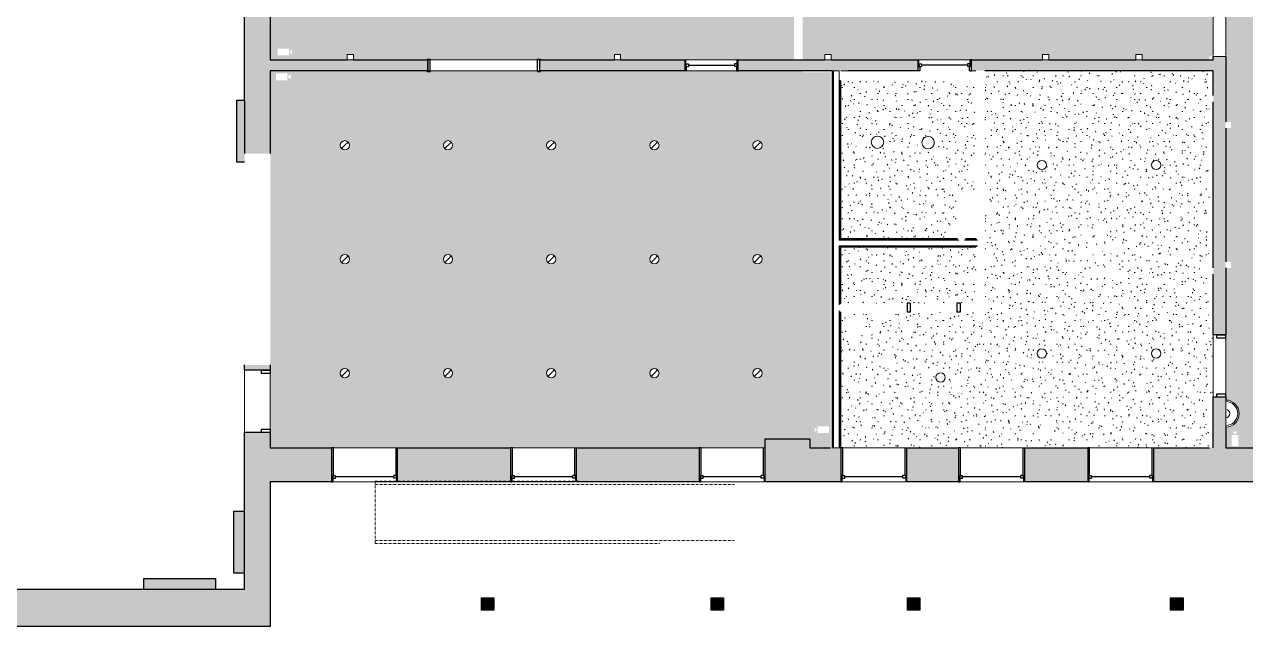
# Model space of a CAD drawing. Header units: inches. Extents: x -1041 to 1507, y -3558 to 870.
# Drawn here: x 323 to 1109, y -1 to 386 of the extents above; entities that cross this region are included whole.
import ezdxf

# ---------------------------------------------------------------- set-up
doc = ezdxf.new("R2010")
doc.units = ezdxf.units.IN
doc.header["$MEASUREMENT"] = 0
doc.linetypes.add('Overhead 1_16_', pattern=[0.101562, 0.0625, -0.039062])
for name, color, linetype, lineweight in [('A-CLNG', 13, 'Continuous', 18), ('A-CLNG-PATT', 13, 'Continuous', 18), ('A-COLS', 52, 'Continuous', 18), ('A-DOOR', 31, 'Continuous', 18), ('A-DOOR-FRAM', 31, 'Continuous', 30), ('A-GLAZ', 151, 'Continuous', 18), ('A-WALL', 113, 'Continuous', 18), ('A-WALL-PATT', 111, 'Continuous', 18), ('E-LITE-EQPM', 33, 'Continuous', 9), ('I-WALL', 2, 'Continuous', 18), ('S-STRS-MBND', 31, 'Continuous', 18)]:
    doc.layers.add(name, color=color, linetype=linetype, lineweight=lineweight)
pattern_1 = [(0, (0, 0), (15.36, 3.84), [0.634, -10.886, 0.634, -10.886, -61.44]), (0, (0, 0), (15.36, 3.84), [-23.04, 0.634, -22.406, 0.634, -10.886, -26.88]), (0, (0, 0), (15.36, 3.84), [-57.6, 0.634, -7.046, 0.634, -18.566]), (120, (5.76, 1.92), (-11.005538, 11.38215), [0.634, -10.886, 0.634, -10.886, -61.44]), (120, (5.76, 1.92), (-11.005538, 11.38215), [-23.04, 0.634, -22.406, 0.634, -10.886, -26.88]), (120, (5.76, 1.92), (-11.005538, 11.38215), [-57.6, 0.634, -7.046, 0.634, -18.566]), (240, (7.68, 9.6), (-4.354462, -15.22215), [0.634, -10.886, 0.634, -10.886, -61.44]), (240, (7.68, 9.6), (-4.354462, -15.22215), [-23.04, 0.634, -22.406, 0.634, -10.886, -26.88]), (240, (7.68, 9.6), (-4.354462, -15.22215), [-57.6, 0.634, -7.046, 0.634, -18.566])]

# ---------------------------------------------------------------- blocks, each defined once
blk = doc.blocks.new('Single Flush - D7 3_ X 8_-8255693-1st Floor RCP')
at = {"layer": 'A-DOOR-FRAM', "color": 8}
for p, q in [((-20, 1.75), (-20, -4)), ((-20, 1.75), (-18, 1.75)), ((-18, 1.75), (-18, -4)), ((18.000004, 1.75), (18.000004, -4)), ((18.000004, 1.75), (20.000004, 1.75)), ((20.000004, 1.75), (20.000004, -4)), ((-20, -4), (-18, -4)), ((18.000004, -4), (20.000004, -4))]:
    blk.add_line(p, q, dxfattribs=at)
blk = doc.blocks.new('Double Flush - D3 5_9_ X 7_-6680602-1st Floor RCP')
at = {"layer": 'A-DOOR-FRAM', "color": 8}
for p, q in [((-36.5, 4), (-34.5, 4)), ((-36.5, 4), (-36.5, 3.5)), ((-36.5, 3.5), (-36, 3.5)), ((-36, -3.5), (-36, 3.5)), ((-34.5, -4), (-34.5, 4)), ((34.500004, -4), (34.500004, 4)), ((34.500004, 4), (36.500004, 4)), ((36.000004, 3.5), (36.500004, 3.5)), ((36.000004, -3.5), (36.000004, 3.5)), ((36.500004, 4), (36.500004, 3.5)), ((-36.5, -3.5), (-36, -3.5)), ((-36.5, -4), (-36.5, -3.5)), ((-36.5, -4), (-34.5, -4)), ((34.500004, -4), (36.500004, -4)), ((36.000004, -3.5), (36.500004, -3.5)), ((36.500004, -4), (36.500004, -3.5))]:
    blk.add_line(p, q, dxfattribs=at)
blk = doc.blocks.new('Double Hung - side window 3_ 6_5_ x 5_ 6_ 2-5312470-1st Floor RCP')
at = {"layer": 'A-GLAZ', "color": 8, "lineweight": 30}
for p, q in [((-21.25, 11), (-20.5, 11)), ((-20.5, 6.75), (-20.5, 11)), ((-20.5, 8.5), (-20.5, 6.75)), ((-20.5, 8.5), (-18.75, 8.5)), ((-18.75, 8.5), (-18.75, 6.75)), ((18.75, 8.5), (18.75, 6.75)), ((20.5, 8.5), (18.75, 8.5)), ((20.5, 6.75), (20.5, 11)), ((21.25, 11), (20.5, 11)), ((20.5, 8.5), (20.5, 6.75)), ((-20.5, 6.75), (-18.75, 6.75)), ((-20.5, 6.75), (-20, 6.75)), ((-20, -11), (-20, 6.75)), ((-18.75, 7.625), (18.75, 7.625)), ((20.5, 6.75), (18.75, 6.75)), ((20, 6.75), (20.5, 6.75)), ((20, 6.75), (20, -11)), ((-20, -11), (-21.25, -11)), ((20, -11), (21.25, -11))]:
    blk.add_line(p, q, dxfattribs=at)
blk = doc.blocks.new('Double Hung - 2_ 10_5_ x 48_-6653151-1st Floor RCP')
at = {"layer": 'A-GLAZ', "color": 8, "lineweight": 30}
for p, q in [((-16, 3.5), (-17.25, 3.5)), ((-16.5, 0.75), (-14.75, 0.75)), ((-16.5, -1), (-16.5, 0.75)), ((-16.5, 0.75), (-16, 0.75)), ((-16.5, 0.75), (-16.5, -3.5)), ((-16, 3.5), (-16, 0.75)), ((-14.75, -1), (-14.75, 0.75)), ((14.75, -1), (14.75, 0.75)), ((16.5, 0.75), (14.75, 0.75)), ((16, 3.5), (17.25, 3.5)), ((16, 0.75), (16, 3.5)), ((16, 0.75), (16.5, 0.75)), ((16.5, -1), (16.5, 0.75)), ((16.5, 0.75), (16.5, -3.5)), ((-17.25, -3.5), (-16.5, -3.5)), ((-16.5, -1), (-14.75, -1)), ((-14.75, -0.125), (14.75, -0.125)), ((16.5, -1), (14.75, -1)), ((17.25, -3.5), (16.5, -3.5))]:
    blk.add_line(p, q, dxfattribs=at)
blk = doc.blocks.new('Double Hung - 2_ 10_5_ x 48_-6653149-1st Floor RCP')
at = {"layer": 'A-GLAZ', "color": 8, "lineweight": 30}
for p, q in [((-17.25, 3.5), (-16.5, 3.5)), ((-16.5, -0.75), (-16.5, 3.5)), ((-16.5, 1), (-16.5, -0.75)), ((-16.5, 1), (-14.75, 1)), ((-14.75, 1), (-14.75, -0.75)), ((-14.75, 0.125), (14.75, 0.125)), ((14.75, 1), (14.75, -0.75)), ((16.5, 1), (14.75, 1)), ((16.5, -0.75), (16.5, 3.5)), ((17.25, 3.5), (16.5, 3.5)), ((16.5, 1), (16.5, -0.75)), ((-16, -3.5), (-17.25, -3.5)), ((-16.5, -0.75), (-14.75, -0.75)), ((-16.5, -0.75), (-16, -0.75)), ((-16, -3.5), (-16, -0.75)), ((16.5, -0.75), (14.75, -0.75)), ((16, -0.75), (16.5, -0.75)), ((16, -0.75), (16, -3.5)), ((16, -3.5), (17.25, -3.5))]:
    blk.add_line(p, q, dxfattribs=at)
blk = doc.blocks.new('Single Flush - D2 2_6_ X 8_-8252949-1st Floor RCP')
at = {"layer": 'A-DOOR-FRAM'}
for p, q in [((-17, -2.9375), (-17, 2.8125)), ((-17, 2.8125), (-15, 2.8125)), ((-15, -2.9375), (-15, 2.8125)), ((15.000004, -2.9375), (15.000004, 2.8125)), ((15.000004, 2.8125), (17.000004, 2.8125)), ((17.000004, -2.9375), (17.000004, 2.8125)), ((-17, -2.9375), (-15, -2.9375)), ((15.000004, -2.9375), (17.000004, -2.9375))]:
    blk.add_line(p, q, dxfattribs=at)
blk = doc.blocks.new('Single Flush - D2 3_ X 8_-8252886-1st Floor RCP')
at = {"layer": 'A-DOOR-FRAM'}
for p, q in [((-20, 2.5), (-20, 8.25)), ((-20, 8.25), (-18, 8.25)), ((-18, 2.5), (-18, 8.25)), ((18.000004, 2.5), (18.000004, 8.25)), ((18.000004, 8.25), (20.000004, 8.25)), ((20.000004, 2.5), (20.000004, 8.25)), ((-20, 2.5), (-18, 2.5)), ((18.000004, 2.5), (20.000004, 2.5))]:
    blk.add_line(p, q, dxfattribs=at)
blk = doc.blocks.new('Sconce Light - Uplight - LIGHT W ROOM NUMBER-7125858-1st Floor RCP')
at = {"layer": 'E-LITE-EQPM'}
blk.add_line((-8.71, 4), (8.71, 4), dxfattribs=at)
for radius, start in [(8.71, 360), (7.71, 0), (2.68, 0)]:
    blk.add_arc((0, 4), radius, start, 180, dxfattribs=at)
blk = doc.blocks.new('Sconce Light - Sphere - 100W - 277V-7960170-1st Floor RCP')
at = {"layer": 'E-LITE-EQPM'}
for p, q in [((0, 7), (-2, 7)), ((-2, 7), (-2, 3.5)), ((-2, 3.5), (0, 3.5)), ((2, 7), (0, 7)), ((0, 3.5), (2, 3.5)), ((2, 7), (2, 3.5))]:
    blk.add_line(p, q, dxfattribs=at)
blk = doc.blocks.new('Sconce Light - Sphere - 100W - 277V-7960171-1st Floor RCP')
at = {"layer": 'E-LITE-EQPM'}
for p, q in [((0, -3.5), (-2, -3.5)), ((-2, -3.5), (-2, -7)), ((-2, -7), (0, -7)), ((2, -3.5), (0, -3.5)), ((0, -7), (2, -7)), ((2, -3.5), (2, -7))]:
    blk.add_line(p, q, dxfattribs=at)
blk = doc.blocks.new('L-Recessed Circular - Downlight - TYPICAL-7357241-1st Floor RCP')
at = {"layer": 'E-LITE-EQPM'}
for q in [(-2.12, -2.12), (2.12, 2.12)]:
    blk.add_line((0, 0), q, dxfattribs=at)
for start, end in [(360, 180), (180, 360)]:
    blk.add_arc((0, 0), 3, start, end, dxfattribs=at)

msp = doc.modelspace()

# ---------------------------------------------------------------- hatches: boundary and pattern name
at = {"layer": 'A-CLNG-PATT'}
h = msp.add_hatch(dxfattribs=at)
h.set_pattern_fill('FP_3', color=256, style=0, pattern_type=2)
h.set_pattern_definition(pattern_1)
h.paths.add_polyline_path([(1306.78, 113.89), (1312.99, 113.89), (1312.99, 180.95), (1309.49, 180.95), (1309.49, 184.95), (1312.99, 184.95), (1312.99, 204.44), (1224.24, 204.44), (1224.24, 155.89), (1221.74, 155.89), (1221.74, 115.89), (1224.24, 115.89), (1224.24, 113.89), (1290.24, 113.89)], flags=0)
h.paths.add_polyline_path([(1191.38, 113.89), (1211.24, 113.89), (1211.24, 187.89), (1207.74, 187.89), (1207.74, 191.89), (1211.24, 191.89), (1211.24, 281.58), (1169.34, 281.58), (1169.34, 479.58), (1211.24, 479.58), (1211.24, 521.11), (1207.74, 521.11), (1207.74, 525.11), (1211.24, 525.11), (1211.24, 567.01), (1191.47, 567.01), (1191.47, 563.51), (1187.47, 563.51), (1187.47, 567.01), (1119.51, 567.01), (1119.51, 113.89), (1184.53, 113.89), (1184.53, 117.39), (1188.53, 117.39), (1188.53, 113.89)], flags=0)
h.paths.add_polyline_path([(1103.94, 113.89), (1116.51, 113.89), (1116.51, 567.01), (1095.74, 567.01), (1095.74, 535.99), (1099.24, 535.99), (1099.24, 531.99), (1095.74, 531.99), (1095.74, 469.96), (1099.24, 469.96), (1099.24, 465.96), (1095.74, 465.96), (1095.74, 323.59), (1099.24, 323.59), (1099.24, 319.59), (1095.74, 319.59), (1095.74, 233.62), (1099.24, 233.62), (1099.24, 229.62), (1095.74, 229.62), (1095.74, 144.6), (1097.67, 144.38), (1099.52, 143.74), (1101.17, 142.7), (1102.55, 141.32), (1103.58, 139.67), (1104.23, 137.83), (1104.45, 135.89), (1104.23, 133.95), (1103.58, 132.11), (1102.55, 130.46), (1101.17, 129.08), (1099.52, 128.05), (1097.67, 127.4), (1095.74, 127.18), (1095.74, 113.89), (1099.53, 113.89)], flags=0)
h.paths.add_polyline_path([(1099.53, 114.79), (1099.53, 122.16), (1103.94, 122.16), (1103.94, 114.79)], flags=0)
h.paths.add_polyline_path([(1311.19, 114.79), (1306.78, 114.79), (1306.78, 122.16), (1311.19, 122.16), (1311.19, 114.86)], flags=0)
h.paths.add_polyline_path([(1308.97, 122.33), (1307.41, 124.15), (1310.53, 124.15)], flags=0)
h.paths.add_polyline_path([(1101.72, 122.33), (1100.16, 124.15), (1103.28, 124.15)], flags=0)
h.paths.add_polyline_path([(1268.22, 153.44), (1266.32, 153.44), (1264.27, 153.87), (1262.34, 154.74), (1260.66, 155.95), (1259.24, 157.54), (1258.22, 159.32), (1257.56, 161.39), (1257.35, 163.39), (1257.57, 165.47), (1258.22, 167.46), (1259.26, 169.28), (1260.66, 170.83), (1262.36, 172.06), (1264.27, 172.91), (1266.32, 173.35), (1268.41, 173.35), (1270.46, 172.91), (1272.37, 172.06), (1274.06, 170.83), (1275.48, 169.24), (1276.51, 167.46), (1277.16, 165.4), (1277.37, 163.39), (1277.15, 161.31), (1276.51, 159.32), (1275.46, 157.51), (1274.06, 155.95), (1272.37, 154.72), (1270.46, 153.87), (1268.41, 153.44)], flags=0)
h.paths.add_polyline_path([(1164.33, 187.78), (1162.28, 188.22), (1160.37, 189.07), (1158.67, 190.3), (1157.25, 191.89), (1156.23, 193.67), (1155.57, 195.73), (1155.36, 197.74), (1155.58, 199.82), (1156.23, 201.81), (1157.27, 203.62), (1158.67, 205.18), (1160.37, 206.41), (1162.28, 207.26), (1164.33, 207.69), (1166.42, 207.69), (1168.47, 207.26), (1170.4, 206.39), (1172.07, 205.18), (1173.49, 203.59), (1174.52, 201.81), (1175.17, 199.74), (1175.38, 197.74), (1175.16, 195.66), (1174.52, 193.67), (1173.47, 191.85), (1172.07, 190.3), (1170.38, 189.07), (1168.47, 188.22), (1166.42, 187.78), (1164.46, 187.78)], flags=0)
h.paths.add_polyline_path([(1165.2, 513.34), (1164.33, 513.34), (1162.26, 513.78), (1160.35, 514.64), (1158.67, 515.86), (1157.25, 517.44), (1156.23, 519.22), (1155.57, 521.29), (1155.36, 523.3), (1155.58, 525.38), (1156.23, 527.37), (1157.27, 529.18), (1158.67, 530.74), (1160.37, 531.97), (1162.28, 532.82), (1164.33, 533.25), (1166.42, 533.25), (1168.47, 532.82), (1170.4, 531.95), (1172.07, 530.74), (1173.49, 529.15), (1174.52, 527.37), (1175.17, 525.3), (1175.38, 523.3), (1175.16, 521.21), (1174.52, 519.22), (1173.47, 517.41), (1172.07, 515.86), (1170.38, 514.63), (1168.47, 513.77), (1166.42, 513.34), (1165.25, 513.34)], flags=0)
h.paths.add_polyline_path([(1102.31, 555.7), (1099.19, 555.7), (1100.75, 557.52)], flags=0)
h.paths.add_polyline_path([(1098.53, 557.68), (1098.53, 565.06), (1102.94, 565.06), (1102.94, 557.68), (1099.19, 557.68)], flags=0)
h = msp.add_hatch(dxfattribs=at)
h.set_pattern_fill('FP_5', color=256, style=0, pattern_type=2)
h.set_pattern_definition(pattern_1)
h.paths.add_polyline_path([(981.88, 363.51), (1037.88, 363.51), (1037.88, 367.01), (1041.88, 367.01), (1041.88, 363.51), (1085.24, 363.51), (1085.24, 365.7), (1087.74, 365.7), (1087.74, 410.85), (823.4, 410.85), (823.4, 363.51), (837.78, 363.51), (837.78, 367.01), (841.78, 367.01), (841.78, 363.51), (977.88, 363.51), (977.88, 367.01), (981.88, 367.01), (981.88, 364.01)], flags=0)
h.paths.add_polyline_path([(752.41, 363.51), (817.78, 363.51), (817.78, 410.85), (480.78, 410.85), (480.78, 363.51), (530.28, 363.51), (530.28, 367.01), (534.28, 367.01), (534.28, 363.51), (702.28, 363.51), (702.28, 367.01), (706.28, 367.01), (706.28, 363.51), (747.53, 363.51)], flags=0)
h.paths.add_polyline_path([(485.45, 366.3), (485.45, 370.72), (492.82, 370.72), (492.82, 366.3)], flags=0)
h.paths.add_polyline_path([(494.81, 366.97), (492.99, 368.53), (494.81, 370.08)], flags=0)
h.paths.add_polyline_path([(817.78, 413.85), (817.78, 436.76), (792.63, 436.76), (792.63, 433.26), (788.63, 433.26), (788.63, 436.76), (628.28, 436.76), (628.28, 433.26), (624.28, 433.26), (624.28, 436.76), (555.28, 436.76), (555.28, 433.26), (551.28, 433.26), (551.28, 436.76), (480.78, 436.76), (480.78, 413.85), (801.19, 413.85)], flags=0)
h.paths.add_polyline_path([(823.4, 413.85), (1087.74, 413.85), (1087.74, 435.45), (1085.24, 435.45), (1085.24, 436.76), (1025.07, 436.76), (1024.85, 434.82), (1024.21, 432.98), (1023.17, 431.33), (1021.79, 429.95), (1020.14, 428.91), (1018.3, 428.27), (1016.36, 428.05), (1014.42, 428.27), (1012.58, 428.91), (1010.93, 429.95), (1009.55, 431.33), (1008.52, 432.98), (1007.87, 434.82), (1007.65, 436.76), (926.92, 436.76), (926.92, 433.26), (922.92, 433.26), (922.92, 436.76), (823.4, 436.76), (823.4, 424.34)], flags=0)
h.paths.add_polyline_path([(1085.02, 431.65), (1077.65, 431.65), (1077.65, 436.06), (1085.02, 436.06)], flags=0)
h.paths.add_polyline_path([(1075.66, 432.28), (1075.66, 435.4), (1077.48, 433.84)], flags=0)
h = msp.add_hatch(dxfattribs=at)
h.set_pattern_fill('FP_3', color=256, style=0, pattern_type=2)
h.set_pattern_definition(pattern_1)
h.paths.add_polyline_path([(486.03, 113.89), (799.28, 113.89), (799.28, 119.72), (828.14, 119.72), (828.14, 113.89), (841.39, 113.89), (841.39, 355.51), (823.4, 355.51), (823.4, 356.51), (480.78, 356.51), (480.78, 113.89)], flags=0)
h.paths.add_polyline_path([(833.57, 123.3), (833.06, 123.3), (833.06, 127.72), (840.43, 127.72), (840.43, 123.3), (833.69, 123.3)], flags=0)
h.paths.add_polyline_path([(831.07, 123.94), (831.07, 127.05), (832.89, 125.49), (831.31, 124.14)], flags=0)
h.paths.add_polyline_path([(528.78, 158.89), (528, 158.99), (527.28, 159.29), (526.66, 159.77), (526.18, 160.39), (525.88, 161.12), (525.78, 161.89), (525.88, 162.67), (526.18, 163.39), (526.66, 164.01), (527.28, 164.49), (528, 164.79), (528.78, 164.89), (529.55, 164.79), (530.28, 164.49), (530.9, 164.01), (531.37, 163.39), (531.67, 162.67), (531.78, 161.89), (531.67, 161.12), (531.37, 160.39), (530.9, 159.77), (530.28, 159.29), (529.55, 158.99)], flags=0)
h.paths.add_polyline_path([(595.18, 158.89), (594.4, 158.99), (593.68, 159.29), (593.06, 159.77), (592.58, 160.39), (592.28, 161.12), (592.18, 161.89), (592.28, 162.67), (592.58, 163.39), (593.06, 164.01), (593.68, 164.49), (594.4, 164.79), (595.18, 164.89), (595.96, 164.79), (596.68, 164.49), (597.3, 164.01), (597.78, 163.39), (598.08, 162.67), (598.18, 161.89), (598.08, 161.12), (597.78, 160.39), (597.3, 159.77), (596.68, 159.29), (595.96, 158.99)], flags=0)
h.paths.add_polyline_path([(661.58, 158.89), (660.81, 158.99), (660.08, 159.29), (659.46, 159.77), (658.98, 160.39), (658.68, 161.12), (658.58, 161.89), (658.68, 162.67), (658.98, 163.39), (659.46, 164.01), (660.08, 164.49), (660.81, 164.79), (661.58, 164.89), (662.36, 164.79), (663.08, 164.49), (663.7, 164.01), (664.18, 163.39), (664.48, 162.67), (664.58, 161.89), (664.48, 161.12), (664.18, 160.39), (663.7, 159.77), (663.08, 159.29), (662.36, 158.99)], flags=0)
h.paths.add_polyline_path([(727.99, 158.89), (727.21, 158.99), (726.49, 159.29), (725.86, 159.77), (725.39, 160.39), (725.09, 161.12), (724.99, 161.89), (725.09, 162.67), (725.39, 163.39), (725.86, 164.01), (726.49, 164.49), (727.21, 164.79), (728.03, 164.89), (728.76, 164.79), (729.49, 164.49), (730.11, 164.01), (730.58, 163.39), (730.88, 162.67), (730.99, 161.89), (730.88, 161.12), (730.58, 160.39), (730.11, 159.77), (729.49, 159.29), (728.76, 158.99), (728.03, 158.9)], flags=0)
h.paths.add_polyline_path([(794.39, 158.89), (793.61, 158.99), (792.89, 159.29), (792.27, 159.77), (791.79, 160.39), (791.49, 161.12), (791.39, 161.89), (791.49, 162.67), (791.79, 163.39), (792.27, 164.01), (792.89, 164.49), (793.61, 164.79), (794.39, 164.89), (795.16, 164.79), (795.89, 164.49), (796.51, 164.01), (796.99, 163.39), (797.29, 162.67), (797.39, 161.89), (797.29, 161.12), (796.99, 160.39), (796.51, 159.77), (795.89, 159.29), (795.16, 158.99)], flags=0)
h.paths.add_polyline_path([(528.78, 232.2), (528, 232.3), (527.28, 232.6), (526.66, 233.08), (526.18, 233.7), (525.88, 234.42), (525.78, 235.2), (525.88, 235.98), (526.18, 236.7), (526.66, 237.32), (527.28, 237.8), (528, 238.1), (528.78, 238.2), (529.55, 238.1), (530.28, 237.8), (530.9, 237.32), (531.37, 236.7), (531.67, 235.98), (531.78, 235.2), (531.67, 234.42), (531.37, 233.7), (530.9, 233.08), (530.28, 232.6), (529.55, 232.3)], flags=0)
h.paths.add_polyline_path([(595.18, 232.2), (594.4, 232.3), (593.68, 232.6), (593.06, 233.08), (592.58, 233.7), (592.28, 234.42), (592.18, 235.2), (592.28, 235.98), (592.58, 236.7), (593.06, 237.32), (593.68, 237.8), (594.4, 238.1), (595.18, 238.2), (595.96, 238.1), (596.68, 237.8), (597.3, 237.32), (597.78, 236.7), (598.08, 235.98), (598.18, 235.2), (598.08, 234.42), (597.78, 233.7), (597.3, 233.08), (596.68, 232.6), (595.96, 232.3)], flags=0)
h.paths.add_polyline_path([(661.58, 232.2), (660.81, 232.3), (660.08, 232.6), (659.46, 233.08), (658.98, 233.7), (658.68, 234.42), (658.58, 235.2), (658.68, 235.98), (658.98, 236.7), (659.46, 237.32), (660.08, 237.8), (660.81, 238.1), (661.58, 238.2), (662.36, 238.1), (663.08, 237.8), (663.7, 237.32), (664.18, 236.7), (664.48, 235.98), (664.58, 235.2), (664.48, 234.42), (664.18, 233.7), (663.7, 233.08), (663.08, 232.6), (662.36, 232.3)], flags=0)
h.paths.add_polyline_path([(727.99, 232.2), (727.21, 232.3), (726.49, 232.6), (725.86, 233.08), (725.39, 233.7), (725.09, 234.42), (724.99, 235.2), (725.09, 235.98), (725.39, 236.7), (725.86, 237.32), (726.49, 237.8), (727.21, 238.1), (728.03, 238.2), (728.76, 238.1), (729.49, 237.8), (730.11, 237.32), (730.58, 236.7), (730.88, 235.98), (730.99, 235.2), (730.88, 234.42), (730.58, 233.7), (730.11, 233.08), (729.49, 232.6), (728.76, 232.3), (728.03, 232.21)], flags=0)
h.paths.add_polyline_path([(794.39, 232.2), (793.61, 232.3), (792.89, 232.6), (792.27, 233.08), (791.79, 233.7), (791.49, 234.42), (791.39, 235.2), (791.49, 235.98), (791.79, 236.7), (792.27, 237.32), (792.89, 237.8), (793.61, 238.1), (794.39, 238.2), (795.16, 238.1), (795.89, 237.8), (796.51, 237.32), (796.99, 236.7), (797.29, 235.98), (797.39, 235.2), (797.29, 234.42), (796.99, 233.7), (796.51, 233.08), (795.89, 232.6), (795.16, 232.3)], flags=0)
h.paths.add_polyline_path([(528.78, 305.51), (528, 305.61), (527.28, 305.91), (526.66, 306.39), (526.18, 307.01), (525.88, 307.73), (525.78, 308.51), (525.88, 309.29), (526.18, 310.01), (526.66, 310.63), (527.28, 311.11), (528, 311.41), (528.78, 311.51), (529.55, 311.41), (530.28, 311.11), (530.9, 310.63), (531.37, 310.01), (531.67, 309.29), (531.78, 308.51), (531.67, 307.73), (531.37, 307.01), (530.9, 306.39), (530.28, 305.91), (529.55, 305.61)], flags=0)
h.paths.add_polyline_path([(595.18, 305.51), (594.4, 305.61), (593.68, 305.91), (593.06, 306.39), (592.58, 307.01), (592.28, 307.73), (592.18, 308.51), (592.28, 309.29), (592.58, 310.01), (593.06, 310.63), (593.68, 311.11), (594.4, 311.41), (595.18, 311.51), (595.96, 311.41), (596.68, 311.11), (597.3, 310.63), (597.78, 310.01), (598.08, 309.29), (598.18, 308.51), (598.08, 307.73), (597.78, 307.01), (597.3, 306.39), (596.68, 305.91), (595.96, 305.61)], flags=0)
h.paths.add_polyline_path([(661.58, 305.51), (660.81, 305.61), (660.08, 305.91), (659.46, 306.39), (658.98, 307.01), (658.68, 307.73), (658.58, 308.51), (658.68, 309.29), (658.98, 310.01), (659.46, 310.63), (660.08, 311.11), (660.81, 311.41), (661.58, 311.51), (662.36, 311.41), (663.08, 311.11), (663.7, 310.63), (664.18, 310.01), (664.48, 309.29), (664.58, 308.51), (664.48, 307.73), (664.18, 307.01), (663.7, 306.39), (663.08, 305.91), (662.36, 305.61)], flags=0)
h.paths.add_polyline_path([(727.99, 305.51), (727.21, 305.61), (726.49, 305.91), (725.86, 306.39), (725.39, 307.01), (725.09, 307.73), (724.99, 308.51), (725.09, 309.29), (725.39, 310.01), (725.86, 310.63), (726.49, 311.11), (727.21, 311.41), (727.99, 311.51), (728.76, 311.41), (729.49, 311.11), (730.11, 310.63), (730.58, 310.01), (730.88, 309.29), (730.99, 308.51), (730.88, 307.73), (730.58, 307.01), (730.11, 306.39), (729.49, 305.91), (728.76, 305.61)], flags=0)
h.paths.add_polyline_path([(794.39, 305.51), (793.61, 305.61), (792.89, 305.91), (792.27, 306.39), (791.79, 307.01), (791.49, 307.73), (791.39, 308.51), (791.49, 309.29), (791.79, 310.01), (792.27, 310.63), (792.89, 311.11), (793.61, 311.41), (794.39, 311.51), (795.16, 311.41), (795.89, 311.11), (796.51, 310.63), (796.99, 310.01), (797.29, 309.29), (797.39, 308.51), (797.29, 307.73), (796.99, 307.01), (796.51, 306.39), (795.89, 305.91), (795.16, 305.61)], flags=0)
h.paths.add_polyline_path([(486.76, 350.39), (484.45, 350.39), (484.45, 354.8), (491.82, 354.8), (491.82, 350.39), (486.9, 350.39)], flags=0)
h.paths.add_polyline_path([(493.81, 351.05), (491.99, 352.61), (493.81, 354.17), (493.81, 351.34)], flags=0)
h = msp.add_hatch(dxfattribs=at)
h.set_pattern_fill('FP_3', color=256, style=0, pattern_type=2)
h.set_pattern_definition(pattern_1)
h.paths.add_polyline_path([(1085.24, 113.89), (1085.24, 146.64), (1087.74, 146.64), (1087.74, 186.64), (1085.24, 186.64), (1085.24, 225.64), (1084.24, 225.64), (1084.24, 229.64), (1085.24, 229.64), (1085.24, 336.51), (1084.24, 336.51), (1084.24, 340.51), (1085.24, 340.51), (1085.24, 356.51), (940.64, 356.51), (940.64, 201.16), (848.01, 201.16), (848.01, 113.89), (1049.4, 113.89)], flags=0)
h.paths.add_polyline_path([(980.7, 118.38), (980.6, 118.4), (980.53, 118.47), (980.51, 118.57), (980.51, 120.72), (980.22, 120.75), (980.02, 120.75), (979.88, 120.8), (979.7, 120.83), (978.72, 121.23), (978.59, 121.34), (977.93, 121.84), (977.83, 121.98), (977.69, 122.1), (977.53, 122.37), (977.31, 122.66), (977.16, 123), (977, 123.28), (976.97, 123.47), (976.91, 123.61), (976.78, 124.7), (976.82, 124.92), (976.91, 125.65), (976.97, 125.78), (977, 125.97), (977.16, 126.25), (977.31, 126.6), (977.53, 126.89), (977.69, 127.16), (977.83, 127.28), (977.99, 127.46), (978.73, 128.04), (978.84, 128.08), (979.7, 128.43), (979.88, 128.46), (980.02, 128.51), (980.26, 128.51), (980.72, 128.57), (981.17, 128.51), (981.39, 128.51), (981.51, 128.46), (981.73, 128.43), (982.68, 128.04), (983.5, 127.41), (984.13, 126.6), (984.52, 125.65), (984.65, 124.63), (984.52, 123.61), (984.09, 122.62), (983.5, 121.84), (982.67, 121.21), (981.73, 120.83), (981.51, 120.8), (981.39, 120.75), (981.17, 120.75), (980.9, 120.72), (980.89, 118.52), (980.84, 118.43), (980.75, 118.38), (980.72, 118.38)], flags=0)
h.paths.add_polyline_path([(912.23, 156.16), (911.45, 156.26), (910.73, 156.56), (910.1, 157.04), (909.63, 157.66), (909.33, 158.38), (909.23, 159.16), (909.33, 159.94), (909.63, 160.66), (910.1, 161.28), (910.73, 161.76), (911.45, 162.06), (912.23, 162.16), (913, 162.06), (913.73, 161.76), (914.35, 161.28), (914.82, 160.66), (915.12, 159.94), (915.23, 159.16), (915.12, 158.38), (914.82, 157.66), (914.35, 157.04), (913.73, 156.56), (913, 156.26)], flags=0)
h.paths.add_polyline_path([(977.41, 171.55), (976.64, 171.65), (975.91, 171.95), (975.29, 172.43), (974.81, 173.05), (974.51, 173.77), (974.41, 174.55), (974.51, 175.32), (974.81, 176.05), (975.29, 176.67), (975.91, 177.14), (976.64, 177.44), (977.41, 177.55), (978.19, 177.44), (978.91, 177.14), (979.53, 176.67), (980.01, 176.05), (980.31, 175.32), (980.41, 174.55), (980.31, 173.77), (980.01, 173.05), (979.53, 172.43), (978.91, 171.95), (978.19, 171.65)], flags=0)
h.paths.add_polyline_path([(1050.96, 171.55), (1050.19, 171.65), (1049.46, 171.95), (1048.84, 172.43), (1048.36, 173.05), (1048.06, 173.77), (1047.96, 174.55), (1048.06, 175.32), (1048.36, 176.05), (1048.84, 176.67), (1049.46, 177.14), (1050.19, 177.44), (1050.96, 177.55), (1051.74, 177.44), (1052.46, 177.14), (1053.08, 176.67), (1053.56, 176.05), (1053.86, 175.32), (1053.96, 174.55), (1053.86, 173.77), (1053.56, 173.05), (1053.08, 172.43), (1052.46, 171.95), (1051.74, 171.65)], flags=0)
h.paths.add_polyline_path([(862.49, 187.16), (851.47, 187.16), (851.47, 198.18), (862.49, 198.18), (862.49, 190.5)], flags=0)
h.paths.add_polyline_path([(1014.19, 215.11), (1013.48, 215.34), (1013.04, 215.94), (1013.04, 216.69), (1013.48, 217.29), (1013.69, 217.36), (1013.69, 233.34), (1006.08, 220.16), (1006.23, 220), (1006.29, 219.22), (1005.93, 218.61), (1005.25, 218.3), (1004.52, 218.46), (1004.02, 219.01), (1003.96, 219.79), (1004.32, 220.4), (1005, 220.71), (1005.21, 220.66), (1012.82, 233.84), (998.99, 225.85), (999.03, 225.63), (998.73, 224.95), (998.08, 224.58), (997.34, 224.66), (996.79, 225.15), (996.63, 225.88), (996.93, 226.57), (997.58, 226.94), (998.32, 226.86), (998.49, 226.71), (1012.32, 234.7), (997.11, 234.7), (997.04, 234.49), (996.44, 234.05), (995.69, 234.05), (995.09, 234.49), (994.86, 235.2), (995.09, 235.91), (995.69, 236.35), (996.44, 236.35), (997.04, 235.91), (997.11, 235.7), (1012.32, 235.7), (998.47, 243.68), (998.32, 243.54), (997.55, 243.48), (996.93, 243.84), (996.63, 244.52), (996.79, 245.25), (997.34, 245.75), (998.11, 245.81), (998.73, 245.45), (999.03, 244.77), (998.99, 244.55), (1012.82, 236.57), (1005.21, 249.74), (1005, 249.7), (1004.32, 250), (1003.94, 250.65), (1004.02, 251.39), (1004.52, 251.94), (1005.25, 252.1), (1005.93, 251.8), (1006.31, 251.15), (1006.23, 250.41), (1006.08, 250.24), (1013.69, 237.07), (1013.69, 253.04), (1013.48, 253.11), (1013.04, 253.71), (1013.04, 254.46), (1013.48, 255.06), (1014.19, 255.29), (1014.9, 255.06), (1015.34, 254.46), (1015.33, 253.71), (1014.9, 253.11), (1014.69, 253.04), (1014.69, 237.07), (1022.29, 250.24), (1022.15, 250.41), (1022.09, 251.18), (1022.44, 251.8), (1023.12, 252.1), (1023.85, 251.94), (1024.35, 251.39), (1024.41, 250.61), (1024.06, 250), (1023.38, 249.7), (1023.16, 249.74), (1015.55, 236.57), (1029.39, 244.55), (1029.34, 244.77), (1029.65, 245.45), (1030.29, 245.82), (1031.03, 245.75), (1031.59, 245.25), (1031.74, 244.52), (1031.44, 243.84), (1030.79, 243.46), (1030.05, 243.54), (1029.89, 243.69), (1016.05, 235.7), (1031.27, 235.7), (1031.34, 235.91), (1031.94, 236.35), (1032.69, 236.35), (1033.29, 235.91), (1033.52, 235.2), (1033.29, 234.49), (1032.69, 234.05), (1031.94, 234.05), (1031.34, 234.49), (1031.27, 234.7), (1016.05, 234.7), (1029.9, 226.73), (1030.05, 226.86), (1030.82, 226.92), (1031.44, 226.57), (1031.74, 225.88), (1031.59, 225.15), (1031.03, 224.66), (1030.26, 224.59), (1029.65, 224.95), (1029.34, 225.63), (1029.39, 225.85), (1015.55, 233.84), (1023.16, 220.66), (1023.38, 220.71), (1024.06, 220.4), (1024.43, 219.73), (1024.35, 219.01), (1023.85, 218.46), (1023.12, 218.3), (1022.44, 218.61), (1022.07, 219.25), (1022.15, 220), (1022.29, 220.16), (1014.69, 233.34), (1014.69, 217.36), (1014.9, 217.29), (1015.34, 216.69), (1015.33, 215.94), (1014.9, 215.34), (1014.32, 215.15)], flags=0)
h.paths.add_polyline_path([(977.41, 292.86), (976.64, 292.96), (975.91, 293.26), (975.29, 293.73), (974.81, 294.36), (974.51, 295.08), (974.41, 295.86), (974.51, 296.63), (974.81, 297.36), (975.29, 297.98), (975.91, 298.45), (976.64, 298.75), (977.41, 298.86), (978.19, 298.75), (978.91, 298.45), (979.53, 297.98), (980.01, 297.36), (980.31, 296.63), (980.41, 295.86), (980.31, 295.08), (980.01, 294.36), (979.53, 293.73), (978.91, 293.26), (978.19, 292.96)], flags=0)
h.paths.add_polyline_path([(1050.96, 292.86), (1050.19, 292.96), (1049.46, 293.26), (1048.84, 293.73), (1048.36, 294.36), (1048.06, 295.08), (1047.96, 295.86), (1048.06, 296.63), (1048.36, 297.36), (1048.84, 297.98), (1049.46, 298.45), (1050.19, 298.75), (1050.96, 298.86), (1051.74, 298.75), (1052.46, 298.45), (1053.08, 297.98), (1053.56, 297.36), (1053.86, 296.63), (1053.96, 295.86), (1053.86, 295.08), (1053.56, 294.36), (1053.08, 293.73), (1052.46, 293.26), (1051.74, 292.96)], flags=0)
h = msp.add_hatch(dxfattribs=at)
h.set_pattern_fill('FP_3', color=256, style=0, pattern_type=2)
h.set_pattern_definition(pattern_1)
h.paths.add_polyline_path([(922.89, 248.51), (922.89, 278.51), (935.01, 278.51), (935.01, 350.01), (848.01, 350.01), (848.01, 248.51), (898.74, 248.51)], flags=0)
h.paths.add_polyline_path([(904.18, 306.22), (903.15, 306.36), (902.18, 306.76), (901.34, 307.42), (900.72, 308.22), (900.32, 309.19), (900.18, 310.22), (900.32, 311.26), (900.72, 312.22), (901.35, 313.05), (902.18, 313.69), (903.15, 314.09), (904.18, 314.22), (905.22, 314.09), (906.18, 313.69), (907.01, 313.05), (907.65, 312.22), (908.05, 311.26), (908.18, 310.22), (908.05, 309.19), (907.65, 308.22), (907.01, 307.39), (906.18, 306.76), (905.22, 306.36)], flags=0)
h.paths.add_polyline_path([(871.64, 306.49), (870.6, 306.63), (869.64, 307.03), (868.81, 307.66), (868.17, 308.49), (867.78, 309.45), (867.64, 310.49), (867.78, 311.52), (868.17, 312.49), (868.81, 313.32), (869.64, 313.95), (870.6, 314.35), (871.64, 314.49), (872.67, 314.35), (873.64, 313.95), (874.47, 313.32), (875.1, 312.49), (875.5, 311.52), (875.64, 310.49), (875.5, 309.45), (875.1, 308.49), (874.47, 307.66), (873.64, 307.03), (872.67, 306.63)], flags=0)
h = msp.add_hatch(dxfattribs=at)
h.set_pattern_fill('FP_3', color=256, style=0, pattern_type=2)
h.set_pattern_definition(pattern_1)
h.paths.add_polyline_path([(898.74, 206.78), (935.01, 206.78), (935.01, 242.88), (848.01, 242.88), (848.01, 206.78), (890.73, 206.78)], flags=0)
at = {"layer": 'A-COLS'}
for points in [[(624.64, 9.32), (624.64, 17.32), (616.64, 17.32), (616.64, 9.32)], [(772.5, 9.32), (772.5, 17.32), (764.5, 17.32), (764.5, 9.32)], [(898.9, 9.32), (898.9, 17.32), (890.9, 17.32), (890.9, 9.32)], [(1068.27, 9.32), (1068.27, 17.32), (1060.27, 17.32), (1060.27, 9.32)]]:
    msp.add_hatch(color=250, dxfattribs=at).paths.add_polyline_path(points, flags=0)
at = {"layer": 'A-WALL-PATT', "lineweight": 9}
h = msp.add_hatch(color=7, dxfattribs=at)
h.paths.add_polyline_path([(480.78, -1.17), (480.78, 123.89), (464.28, 123.89), (464.28, -1.17)], flags=0)
h.paths.add_polyline_path([(464.28, 163.89), (480.78, 163.89), (480.78, 167.2), (464.28, 167.2)], flags=0)
h.paths.add_polyline_path([(480.78, 303.2), (480.78, 394.76), (464.28, 394.76), (464.28, 303.2)], flags=0)
h.paths.add_polyline_path([(480.78, 430.76), (480.78, 498.76), (464.28, 498.76), (464.28, 430.76)], flags=0)
h.paths.add_polyline_path([(464.28, 534.76), (480.78, 534.76), (480.78, 814.52), (464.28, 814.52), (464.28, 580.23)], flags=0)
h = msp.add_hatch(color=7, dxfattribs=at)
h.paths.add_polyline_path([(1087.74, 113.89), (1095.74, 113.89), (1095.74, 146.64), (1087.74, 146.64)], flags=0)
h.paths.add_polyline_path([(1093.83, 186.64), (1095.74, 186.64), (1095.74, 365.7), (1087.74, 365.7), (1087.74, 186.64)], flags=0)
h.paths.add_polyline_path([(1087.74, 435.26), (1095.74, 435.26), (1095.74, 436.76), (1087.74, 436.76)], flags=0)
h = msp.add_hatch(color=7, dxfattribs=at)
h.paths.add_polyline_path([(1087.74, 356.51), (1087.74, 363.51), (932.03, 363.51), (932.03, 356.51), (1045.06, 356.51)], flags=0)
h.paths.add_polyline_path([(897.53, 356.51), (897.53, 363.51), (782.03, 363.51), (782.03, 356.51), (853.17, 356.51)], flags=0)
h.paths.add_polyline_path([(747.53, 356.51), (747.53, 363.51), (654.28, 363.51), (654.28, 356.51), (706.28, 356.51)], flags=0)
h.paths.add_polyline_path([(582.28, 356.51), (582.28, 363.51), (480.78, 363.51), (480.78, 356.51), (557.32, 356.51)], flags=0)
for points in [[(464.28, 297.59), (464.28, 337.59), (459.28, 337.59), (459.28, 297.59), (459.77, 297.59)], [(828.14, 113.89), (828.14, 119.72), (799.34, 119.72), (799.34, 113.89), (825.58, 113.89)], [(457.28, 33.17), (464.28, 33.17), (464.28, 73.17), (457.28, 73.17)], [(445.44, 22.83), (445.44, 29.83), (399.44, 29.83), (399.44, 22.83)], [(464.28, -1.17), (464.28, 22.83), (18.22, 22.83), (18.22, -1.17), (459.77, -1.17)]]:
    msp.add_hatch(color=7, dxfattribs=at).paths.add_polyline_path(points, flags=0)
h = msp.add_hatch(color=7, dxfattribs=at)
h.paths.add_polyline_path([(1329.15, 91.89), (1329.15, 113.89), (1290.24, 113.89), (1290.24, 91.89)], flags=0)
h.paths.add_polyline_path([(1263.74, 91.89), (1263.74, 113.89), (1161.83, 113.89), (1161.83, 91.89), (1240.15, 91.89)], flags=0)
h.paths.add_polyline_path([(1120.83, 91.89), (1120.83, 113.89), (1049.4, 113.89), (1049.4, 91.89), (1093.83, 91.89)], flags=0)
h.paths.add_polyline_path([(1006.9, 91.89), (1006.9, 113.89), (966.34, 113.89), (966.34, 91.89), (996.28, 91.89)], flags=0)
h.paths.add_polyline_path([(890.51, 91.89), (923.84, 91.89), (923.84, 113.89), (890.51, 113.89), (890.51, 112.56)], flags=0)
h.paths.add_polyline_path([(848.01, 91.89), (848.01, 113.89), (799.34, 113.89), (799.34, 91.89), (801.19, 91.89)], flags=0)
h.paths.add_polyline_path([(756.84, 91.89), (756.84, 113.89), (677.93, 113.89), (677.93, 91.89), (752.41, 91.89)], flags=0)
h.paths.add_polyline_path([(635.43, 91.89), (635.43, 113.89), (562.75, 113.89), (562.75, 91.89)], flags=0)
h.paths.add_polyline_path([(520.25, 91.89), (520.25, 113.89), (480.78, 113.89), (480.78, 91.89)], flags=0)

# ---------------------------------------------------------------- linework, layer by layer
at = {"layer": 'A-CLNG'}
for centre, radius, start, end in [((871.64, 310.49), 4, 0, 180), ((528.78, 308.51), 3, 0, 180), ((528.78, 308.51), 3, 180, 0), ((595.18, 308.51), 3, 0, 180), ((595.18, 308.51), 3, 180, 0), ((661.58, 308.51), 3, 0, 180), ((661.58, 308.51), 3, 180, 0), ((727.99, 308.51), 3, 0, 180), ((727.99, 308.51), 3, 180, 0), ((794.39, 308.51), 3, 0, 180), ((794.39, 308.51), 3, 180, 0), ((871.64, 310.49), 4, 180, 360), ((904.18, 310.22), 4, 0, 180), ((904.18, 310.22), 4, 180, 360), ((977.41, 295.86), 3, 0, 180), ((1050.96, 295.86), 3, 0, 180), ((977.41, 295.86), 3, 180, 0), ((1050.96, 295.86), 3, 180, 0), ((528.78, 235.2), 3, 0, 180), ((595.18, 235.2), 3, 0, 180), ((661.58, 235.2), 3, 0, 180), ((727.99, 235.2), 3, 0, 180), ((794.39, 235.2), 3, 0, 180), ((528.78, 235.2), 3, 180, 0), ((595.18, 235.2), 3, 180, 0), ((661.58, 235.2), 3, 180, 0), ((727.99, 235.2), 3, 180, 0), ((794.39, 235.2), 3, 180, 0), ((977.41, 174.55), 3, 0, 180), ((977.41, 174.55), 3, 180, 360), ((1050.96, 174.55), 3, 0, 180), ((1050.96, 174.55), 3, 180, 360), ((528.78, 161.89), 3, 360, 180), ((528.78, 161.89), 3, 180, 360), ((595.18, 161.89), 3, 360, 180), ((595.18, 161.89), 3, 180, 360), ((661.58, 161.89), 3, 360, 180), ((661.58, 161.89), 3, 180, 360), ((727.99, 161.89), 3, 360, 180), ((727.99, 161.89), 3, 180, 360), ((794.39, 161.89), 3, 360, 180), ((794.39, 161.89), 3, 180, 360), ((912.23, 159.16), 3, 0, 180), ((912.23, 159.16), 3, 180, 360)]:
    msp.add_arc(centre, radius, start, end, dxfattribs=at)
at = {"layer": 'A-COLS', "color": 8, "lineweight": 30}
for p, q in [((616.64, 9.32), (616.64, 17.32)), ((616.64, 17.32), (624.64, 17.32)), ((624.64, 17.32), (624.64, 9.32)), ((764.5, 9.32), (764.5, 17.32)), ((764.5, 17.32), (772.5, 17.32)), ((772.5, 17.32), (772.5, 9.32)), ((890.9, 9.32), (890.9, 17.32)), ((890.9, 17.32), (898.9, 17.32)), ((898.9, 17.32), (898.9, 9.32)), ((1060.27, 9.32), (1060.27, 17.32)), ((1060.27, 17.32), (1068.27, 17.32)), ((1068.27, 17.32), (1068.27, 9.32)), ((624.64, 9.32), (616.64, 9.32)), ((772.5, 9.32), (764.5, 9.32)), ((898.9, 9.32), (890.9, 9.32)), ((1068.27, 9.32), (1060.27, 9.32))]:
    msp.add_line(p, q, dxfattribs=at)
at = {"layer": 'A-WALL', "lineweight": 9}
for p, q in [((1087.74, 435.26), (1087.74, 366.26)), ((1095.74, 366.26), (1095.74, 435.26)), ((654.28, 363.51), (582.28, 363.51)), ((782.03, 363.51), (747.53, 363.51)), ((932.03, 363.51), (897.53, 363.51)), ((1087.74, 365.7), (1095.74, 365.7)), ((582.28, 356.51), (654.28, 356.51)), ((747.53, 356.51), (782.03, 356.51)), ((1087.74, 186.64), (1087.74, 146.64)), ((1095.74, 146.64), (1095.74, 186.64)), ((464.28, 163.89), (464.28, 123.89)), ((480.78, 123.89), (480.78, 163.89)), ((799.34, 119.72), (799.28, 119.72)), ((799.28, 119.72), (799.28, 113.89)), ((562.75, 113.89), (520.25, 113.89)), ((677.93, 113.89), (635.43, 113.89)), ((799.28, 113.89), (756.84, 113.89)), ((890.51, 113.89), (848.01, 113.89)), ((966.34, 113.89), (923.84, 113.89)), ((1049.4, 113.89), (1006.9, 113.89)), ((520.25, 91.89), (562.75, 91.89)), ((635.43, 91.89), (677.93, 91.89)), ((756.84, 91.89), (799.34, 91.89)), ((848.01, 91.89), (890.51, 91.89)), ((923.84, 91.89), (966.34, 91.89)), ((1006.9, 91.89), (1049.4, 91.89))]:
    msp.add_line(p, q, dxfattribs=at)
at = {"layer": 'A-WALL', "color": 8, "lineweight": 30}
for p, q in [((464.28, 337.59), (464.28, 394.76)), ((480.78, 394.76), (480.78, 363.51)), ((480.78, 363.51), (530.28, 363.51)), ((534.28, 363.51), (582.28, 363.51)), ((582.28, 363.51), (582.28, 356.51)), ((654.28, 363.51), (702.28, 363.51)), ((654.28, 356.51), (654.28, 363.51)), ((706.28, 363.51), (747.53, 363.51)), ((747.53, 363.51), (747.53, 356.51)), ((782.03, 363.51), (837.78, 363.51)), ((782.03, 356.51), (782.03, 363.51)), ((841.78, 363.51), (897.53, 363.51)), ((897.53, 363.51), (897.53, 356.51)), ((932.03, 363.51), (977.88, 363.51)), ((932.03, 356.51), (932.03, 363.51)), ((981.88, 363.51), (1037.88, 363.51)), ((1041.88, 363.51), (1087.74, 363.51)), ((1087.74, 363.51), (1087.74, 365.7)), ((1095.74, 365.7), (1095.74, 323.59)), ((480.78, 356.51), (480.78, 303.2)), ((582.28, 356.51), (480.78, 356.51)), ((747.53, 356.51), (654.28, 356.51)), ((842.39, 356.51), (782.03, 356.51)), ((897.53, 356.51), (852.67, 356.51)), ((1087.74, 356.51), (940.64, 356.51)), ((1087.74, 340.51), (1087.74, 356.51)), ((1087.74, 229.64), (1087.74, 336.51)), ((1095.74, 319.59), (1095.74, 233.62)), ((1095.74, 229.62), (1095.74, 186.64)), ((1087.74, 186.64), (1087.74, 225.64)), ((1095.74, 186.64), (1087.74, 186.64)), ((464.28, 163.89), (464.28, 167.2)), ((480.78, 167.2), (480.78, 163.89)), ((480.78, 163.89), (464.28, 163.89)), ((1087.74, 113.89), (1087.74, 146.64)), ((1087.74, 146.64), (1095.74, 146.64)), ((1095.74, 146.64), (1095.74, 144.6)), ((1095.74, 127.18), (1095.74, 113.89)), ((464.28, 22.83), (464.28, 123.89)), ((464.28, 123.89), (480.78, 123.89)), ((480.78, 123.89), (480.78, 113.89)), ((799.34, 91.89), (799.34, 119.72)), ((799.34, 119.72), (828.14, 119.72)), ((828.14, 119.72), (828.14, 113.89)), ((480.78, 113.89), (520.25, 113.89)), ((520.25, 113.89), (520.25, 91.89)), ((562.75, 91.89), (562.75, 113.89)), ((562.75, 113.89), (635.43, 113.89)), ((635.43, 113.89), (635.43, 91.89)), ((677.93, 91.89), (677.93, 113.89)), ((677.93, 113.89), (756.84, 113.89)), ((756.84, 113.89), (756.84, 91.89)), ((828.14, 113.89), (841.39, 113.89)), ((848.01, 113.89), (848.01, 91.89)), ((890.51, 91.89), (890.51, 113.89)), ((890.51, 113.89), (923.84, 113.89)), ((923.84, 113.89), (923.84, 91.89)), ((966.34, 91.89), (966.34, 113.89)), ((966.34, 113.89), (1006.9, 113.89)), ((1006.9, 113.89), (1006.9, 91.89)), ((1049.4, 91.89), (1049.4, 113.89)), ((1049.4, 113.89), (1085.24, 113.89)), ((1095.74, 113.89), (1120.83, 113.89)), ((520.25, 91.89), (480.78, 91.89)), ((480.78, 91.89), (480.78, -1.17)), ((635.43, 91.89), (562.75, 91.89)), ((756.84, 91.89), (677.93, 91.89)), ((848.01, 91.89), (799.34, 91.89)), ((923.84, 91.89), (890.51, 91.89)), ((1006.9, 91.89), (966.34, 91.89)), ((1120.83, 91.89), (1049.4, 91.89)), ((457.28, 33.17), (457.28, 73.17)), ((457.28, 73.17), (464.28, 73.17)), ((464.28, 33.17), (457.28, 33.17)), ((399.44, 29.83), (445.44, 29.83)), ((399.44, 22.83), (399.44, 29.83)), ((445.44, 29.83), (445.44, 22.83)), ((18.22, 22.83), (464.28, 22.83)), ((480.78, -1.17), (1.72, -1.17))]:
    msp.add_line(p, q, dxfattribs=at)
at = {"layer": 'A-WALL'}
for p, q in [((842.39, 356.51), (847.01, 356.51)), ((842.89, 356.51), (842.89, 113.89)), ((843.39, 356.51), (843.39, 113.89)), ((847.01, 356.51), (847.01, 247.51)), ((847.51, 350.51), (847.51, 248.01)), ((847.01, 247.51), (923.89, 247.51)), ((847.01, 243.88), (936.01, 243.88)), ((847.01, 243.88), (847.01, 205.78)), ((847.51, 248.01), (923.39, 248.01)), ((927.51, 247.51), (936.01, 247.51)), ((928.01, 248.01), (935.51, 248.01)), ((847.51, 243.38), (935.51, 243.38)), ((847.51, 243.38), (847.51, 206.28)), ((847.01, 202.16), (847.01, 113.89)), ((847.51, 201.66), (847.51, 113.89)), ((848.01, 113.89), (842.39, 113.89))]:
    msp.add_line(p, q, dxfattribs=at)
at = {"layer": 'A-WALL', "color": 55}
for p, q in [((852.67, 356.51), (848.01, 356.51)), ((935.01, 356.51), (932.03, 356.51))]:
    msp.add_line(p, q, dxfattribs=at)
at = {"layer": 'I-WALL'}
for p, q in [((842.39, 113.89), (842.39, 356.51)), ((848.01, 350.01), (848.01, 248.51)), ((848.01, 248.51), (922.89, 248.51)), ((928.51, 248.51), (935.01, 248.51)), ((935.01, 242.88), (848.01, 242.88)), ((848.01, 242.88), (848.01, 206.78)), ((848.01, 201.16), (848.01, 113.89))]:
    msp.add_line(p, q, dxfattribs=at)
at = {"layer": 'I-WALL', "color": 8, "lineweight": 30}
for p, q in [((459.28, 297.59), (459.28, 337.59)), ((459.28, 337.59), (464.28, 337.59)), ((464.28, 337.59), (464.28, 303.2)), ((464.28, 297.59), (459.28, 297.59))]:
    msp.add_line(p, q, dxfattribs=at)
at = {"layer": 'S-STRS-MBND', "linetype": 'Overhead 1_16_', "lineweight": 9}
for p, q in [((548.4, 92.3), (548.4, 90.3)), ((548.4, 92.3), (680.15, 92.3)), ((548.4, 90.3), (779.4, 90.3)), ((548.4, 90.3), (548.4, 54.3)), ((548.4, 54.3), (548.4, 52.3)), ((548.4, 54.3), (779.4, 54.3)), ((548.4, 52.3), (731.48, 52.3))]:
    msp.add_line(p, q, dxfattribs=at)

# ---------------------------------------------------------------- block references
at = {"layer": 'A-DOOR'}
msp.add_blockref('Double Flush - D3 5_9_ X 7_-6680602-1st Floor RCP', (618.28, 360.01), dxfattribs=at)
for name, p, rotation in [('Single Flush - D2 2_6_ X 8_-8252949-1st Floor RCP', (907.73, 203.97), 180), ('Single Flush - D7 3_ X 8_-8255693-1st Floor RCP', (1091.74, 166.64), 89.9999999999999), ('Single Flush - D2 3_ X 8_-8252886-1st Floor RCP', (472.53, 143.89), 269.9999999999999)]:
    msp.add_blockref(name, p, dxfattribs=dict(at, rotation=rotation))
at = {"layer": 'A-GLAZ'}
msp.add_blockref('Double Hung - 2_ 10_5_ x 48_-6653149-1st Floor RCP', (764.78, 360.01), dxfattribs=at)
at = {"layer": 'A-GLAZ', "rotation": 180}
for name, p in [('Double Hung - 2_ 10_5_ x 48_-6653151-1st Floor RCP', (914.78, 360.01)), ('Double Hung - side window 3_ 6_5_ x 5_ 6_ 2-5312470-1st Floor RCP', (541.5, 102.89)), ('Double Hung - side window 3_ 6_5_ x 5_ 6_ 2-5312470-1st Floor RCP', (656.68, 102.89)), ('Double Hung - side window 3_ 6_5_ x 5_ 6_ 2-5312470-1st Floor RCP', (778.09, 102.89)), ('Double Hung - side window 3_ 6_5_ x 5_ 6_ 2-5312470-1st Floor RCP', (869.26, 102.89)), ('Double Hung - side window 3_ 6_5_ x 5_ 6_ 2-5312470-1st Floor RCP', (945.09, 102.89)), ('Double Hung - side window 3_ 6_5_ x 5_ 6_ 2-5312470-1st Floor RCP', (1028.15, 102.89))]:
    msp.add_blockref(name, p, dxfattribs=at)
at = {"layer": 'E-LITE-EQPM'}
for name, p in [('Sconce Light - Sphere - 100W - 277V-7960170-1st Floor RCP', (532.28, 360.01)), ('L-Recessed Circular - Downlight - TYPICAL-7357241-1st Floor RCP', (528.78, 308.51)), ('L-Recessed Circular - Downlight - TYPICAL-7357241-1st Floor RCP', (595.18, 308.51)), ('L-Recessed Circular - Downlight - TYPICAL-7357241-1st Floor RCP', (661.58, 308.51)), ('L-Recessed Circular - Downlight - TYPICAL-7357241-1st Floor RCP', (727.99, 308.51)), ('L-Recessed Circular - Downlight - TYPICAL-7357241-1st Floor RCP', (794.39, 308.51)), ('L-Recessed Circular - Downlight - TYPICAL-7357241-1st Floor RCP', (528.78, 235.2)), ('L-Recessed Circular - Downlight - TYPICAL-7357241-1st Floor RCP', (595.18, 235.2)), ('L-Recessed Circular - Downlight - TYPICAL-7357241-1st Floor RCP', (661.58, 235.2)), ('L-Recessed Circular - Downlight - TYPICAL-7357241-1st Floor RCP', (727.99, 235.2)), ('L-Recessed Circular - Downlight - TYPICAL-7357241-1st Floor RCP', (794.39, 235.2)), ('L-Recessed Circular - Downlight - TYPICAL-7357241-1st Floor RCP', (528.78, 161.89)), ('L-Recessed Circular - Downlight - TYPICAL-7357241-1st Floor RCP', (595.18, 161.89)), ('L-Recessed Circular - Downlight - TYPICAL-7357241-1st Floor RCP', (661.58, 161.89)), ('L-Recessed Circular - Downlight - TYPICAL-7357241-1st Floor RCP', (727.99, 161.89)), ('L-Recessed Circular - Downlight - TYPICAL-7357241-1st Floor RCP', (794.39, 161.89))]:
    msp.add_blockref(name, p, dxfattribs=at)
for name, p, rotation in [('Sconce Light - Sphere - 100W - 277V-7960171-1st Floor RCP', (704.28, 360.01), 180), ('Sconce Light - Sphere - 100W - 277V-7960171-1st Floor RCP', (839.78, 360.01), 180), ('Sconce Light - Sphere - 100W - 277V-7960171-1st Floor RCP', (979.88, 360.01), 180), ('Sconce Light - Sphere - 100W - 277V-7960171-1st Floor RCP', (1039.88, 360.01), 180), ('Sconce Light - Uplight - LIGHT W ROOM NUMBER-7125858-1st Floor RCP', (1091.74, 135.89), 269.9999999999999)]:
    msp.add_blockref(name, p, dxfattribs=dict(at, rotation=rotation))

doc.saveas('drawing.dxf')
